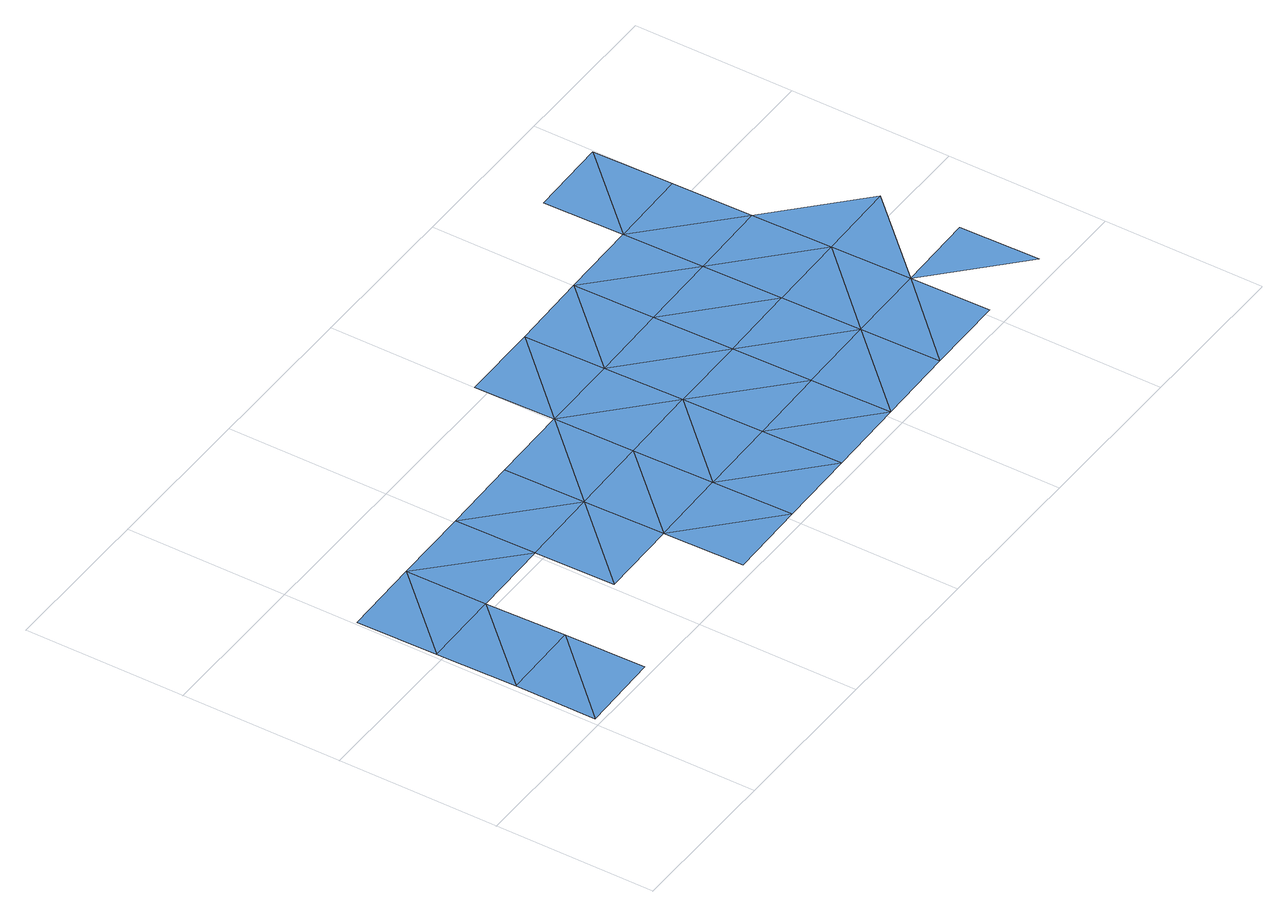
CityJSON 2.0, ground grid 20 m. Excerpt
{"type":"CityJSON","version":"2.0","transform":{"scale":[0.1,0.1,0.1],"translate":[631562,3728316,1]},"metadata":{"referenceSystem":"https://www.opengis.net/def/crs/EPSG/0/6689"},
"CityObjects":{
"waterbody1":{"type":"WaterBody","attributes":{"name":"福岡県津波浸水想定図","class":"1140","function":"2","WaterBodyTsunamiRiskAttribute.description":"1","WaterBodyTsunamiRiskAttribute.rank":"2"},"geometry":[{"type":"MultiSurface","lod":"1","boundaries":[[[0,1,2]],[[0,3,1]],[[4,5,6]],[[4,7,5]],[[8,9,10]],[[10,9,11]]]}]},
"waterbody2":{"type":"WaterBody","attributes":{"name":"福岡県津波浸水想定図","class":"1140","function":"2","WaterBodyTsunamiRiskAttribute.description":"1","WaterBodyTsunamiRiskAttribute.rank":"1"},"geometry":[{"type":"MultiSurface","lod":"1","boundaries":[[[2,12,13]],[[1,12,2]]]}]},
"waterbody3":{"type":"WaterBody","attributes":{"name":"福岡県津波浸水想定図","class":"1140","function":"2","WaterBodyTsunamiRiskAttribute.description":"1","WaterBodyTsunamiRiskAttribute.rank":"3"},"geometry":[{"type":"MultiSurface","lod":"1","boundaries":[[[13,14,15]],[[14,13,12]],[[16,14,12]],[[17,14,16]],[[18,16,19]],[[18,19,20]],[[17,16,18]],[[18,21,17]],[[22,23,20]],[[24,18,20]],[[23,25,20]],[[4,21,18]],[[20,25,24]],[[18,24,4]],[[25,23,26]],[[25,27,24]],[[28,27,25]],[[27,4,24]],[[28,25,26]],[[27,7,4]],[[28,26,29]],[[30,27,28]],[[29,30,28]],[[31,7,27]],[[32,5,7]],[[27,30,31]],[[33,30,29]],[[34,32,7]],[[34,7,31]],[[30,33,31]],[[33,29,35]],[[33,36,31]],[[34,31,36]],[[37,32,34]],[[38,33,35]],[[37,34,36]],[[39,38,35]],[[32,37,9]],[[40,37,36]],[[36,33,40]],[[40,33,38]],[[9,37,41]],[[41,37,40]],[[42,43,38]],[[9,41,11]],[[40,44,41]],[[40,38,44]]]}]}
},
"vertices":[
[8,8,8],[106,110,10],[6,108,10],[108,10,9],[402,316,9],[500,417,9],[400,416,9],[502,317,9],[698,521,9],[700,421,9],[798,523,9],[800,423,9],
[104,210,9],[4,208,10],
[102,310,10],[2,308,10],[204,212,9],[202,312,9],[304,214,9],[206,112,9],[306,114,9],[302,314,9],[308,14,9],[408,16,9],[404,216,9],[406,116,9],[508,18,9],[504,218,9],[506,118,9],[608,20,9],[606,120,9],[604,219,9],[600,419,9],[706,122,9],[602,319,9],[708,22,9],[704,221,9],[702,321,9],[806,123,9],[808,23,9],[804,223,9],[802,323,9],[908,25,9],[906,125,9],[904,225,9]
]}
